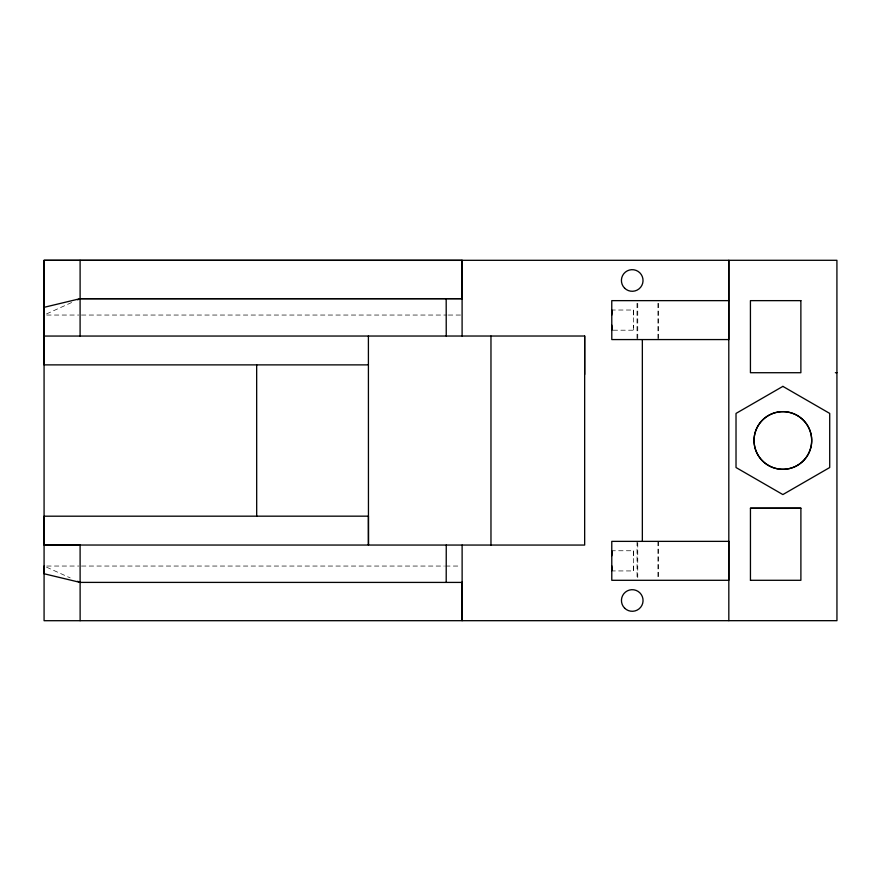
<?xml version="1.0" encoding="UTF-8"?>
<svg xmlns="http://www.w3.org/2000/svg" width="881" height="881" viewBox="0 0 881 881"><rect width="100%" height="100%" fill="white"/><g stroke="black" fill="none" stroke-linecap="round" stroke-linejoin="round"><path stroke-width="0.66" stroke-dasharray="4.41 3.3" d="M633.439 565.888L633.439 570.932L613.165 570.932M633.439 555.801L633.439 550.757L613.165 550.757M613.143 330.199L633.417 330.199L633.417 325.155M633.417 315.068L633.417 310.024L613.143 310.024M46.539 313.922L73.872 301.511M46.715 315.046L78.761 315.046M81.47 315.046L446.986 315.046M448.363 315.046L460.73 315.046M46.737 566.043L78.783 566.043M81.493 566.043L444.266 566.054M445.643 566.054L460.763 566.054M46.55 567.166L70.172 577.881M633.417 310.024L633.417 329.857M633.439 550.757L633.439 570.932M658.636 303.328L658.636 339.57M658.636 541.375L658.647 577.617M657.931 303.328L657.931 339.57M657.931 541.375L657.931 577.617M637.745 303.328L637.756 339.57M637.745 542.718L637.745 577.617M637.018 303.328L637.018 339.57M637.04 541.386L637.051 577.628"/><path stroke-width="1.32" d="M44.05 336.057L584.665 336.024L584.665 545.064L44.072 545.031L44.083 516.2L368.423 516.167L368.456 545.02L368.412 364.877L44.061 364.877L44.072 260.336L836.917 260.291L836.95 620.676L44.083 620.709L44.072 260.336L462.096 260.358L462.096 336.024M80.094 336.057L80.094 298.692L462.118 298.659L80.094 298.692L44.05 307.337M80.105 298.648L80.105 260.369M446.204 582.429L446.249 545.064M462.129 582.308L462.14 620.698L462.118 545.064M490.97 545.075L490.97 336.046M611.799 330.199L611.799 325.155M611.799 315.068L611.799 310.024L611.799 312.975M611.81 570.591L611.81 565.888M611.81 555.801L611.81 550.757M642.348 541.386L642.348 339.57M77.605 299.815L80.094 298.692M728.796 300.641L611.766 300.641L611.799 339.57L728.807 339.57L728.796 260.28L728.829 620.665M835.364 372.707L836.928 372.707M750.447 580.293L750.447 508.238L800.895 508.205L800.895 580.293L750.447 580.293M750.447 508.238L800.895 508.216M44.457 545.042L80.105 545.031L80.127 620.709M44.072 566.043L44.072 573.751L80.105 582.396L462.14 582.418M77.627 581.273L80.105 582.396M462.085 260.324L462.096 298.637M368.401 336.013L368.412 364.877M611.799 327.247L611.799 329.857M611.81 551.099L611.81 553.709M611.81 567.981L611.81 570.932M446.182 298.648L446.238 336.024M584.665 336.035L584.676 374.447M256.668 364.877L256.69 516.178M728.807 541.363L728.796 580.293L611.788 580.304L611.777 541.375L728.807 541.363M782.868 386.385L736.02 413.42L736.02 467.525L782.868 494.571L829.715 467.525L829.715 413.42L782.868 386.374M800.873 300.641L750.425 300.641L750.436 372.718L800.873 372.718L800.873 300.641M624.607 608.132A10.814 10.814 0 0 0 642.69 603.287A10.814 10.814 0 0 0 629.452 590.05A10.814 10.814 0 0 0 624.607 608.132M762.483 460.862A28.831 28.831 0 0 0 810.718 447.933A28.831 28.831 0 0 0 775.401 412.627A28.831 28.831 0 0 0 762.483 460.862A28.831 28.831 0 0 0 810.729 447.933A28.831 28.831 0 0 0 775.412 412.627A28.831 28.831 0 0 0 762.494 460.862M624.574 288.12A10.814 10.814 0 0 0 642.667 283.275A10.814 10.814 0 0 0 629.419 270.038A10.814 10.814 0 0 0 624.574 288.12"/></g></svg>
